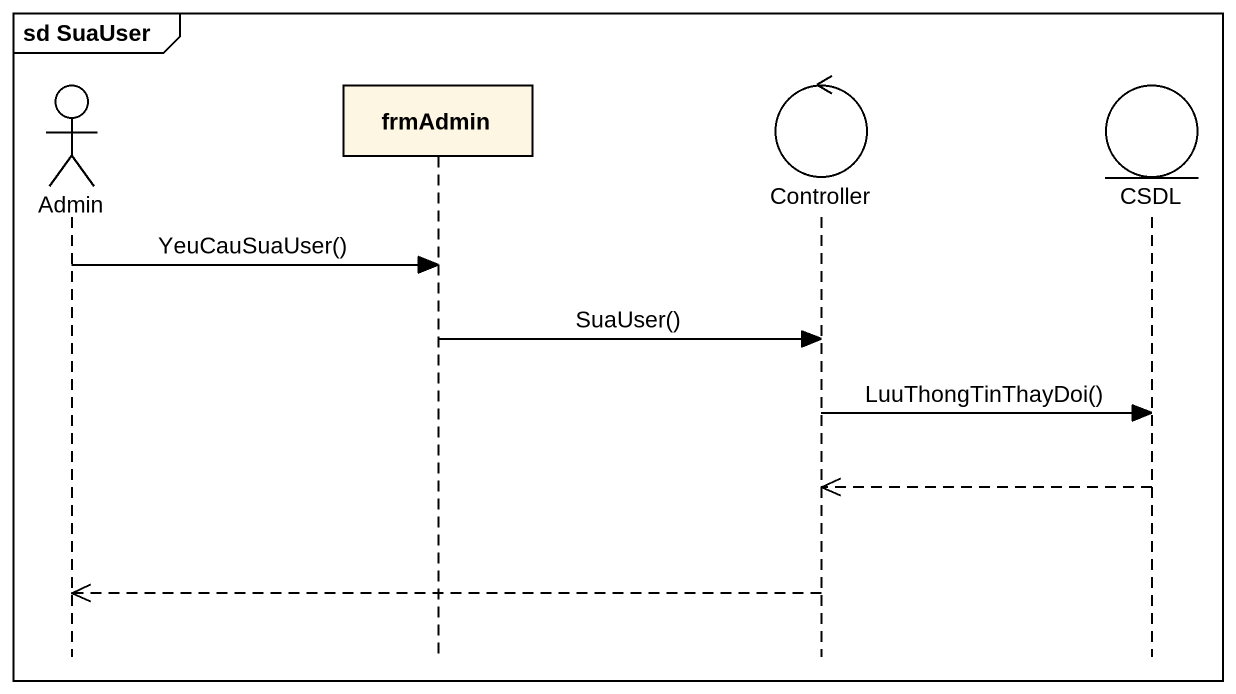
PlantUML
@startuml
mainframe sd SuaUser
hide footbox
actor Admin
participant frmAdmin
control Controller
entity CSDL

Admin -> frmAdmin : YeuCauSuaUser()
frmAdmin -> Controller : SuaUser()
Controller -> CSDL : LuuThongTinThayDoi()
CSDL -->> Controller
Controller -->> Admin
@enduml
